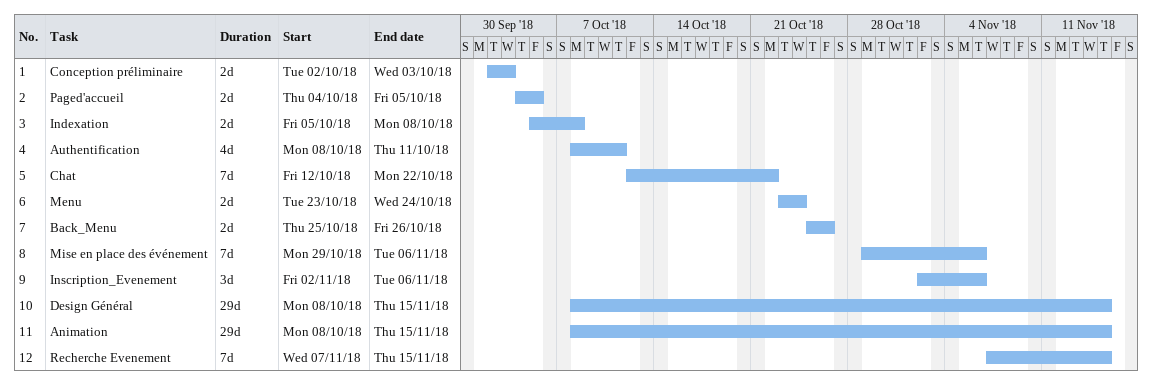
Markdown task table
| ID | Task | Duration | Start | Finish |
|---|---|---|---|---|
| 1 | Conception préliminaire | 2d | 2018-10-02 | 2018-10-03 |
| 2 | Paged'accueil | 2d | 2018-10-04 | 2018-10-05 |
| 3 | Indexation | 2d | 2018-10-05 | 2018-10-08 |
| 4 | Authentification | 4d | 2018-10-08 | 2018-10-11 |
| 5 | Chat | 7d | 2018-10-12 | 2018-10-22 |
| 6 | Menu | 2d | 2018-10-23 | 2018-10-24 |
| 7 | Back_Menu | 2d | 2018-10-25 | 2018-10-26 |
| 8 | Mise en place des événement | 7d | 2018-10-29 | 2018-11-06 |
| 9 | Inscription_Evenement | 3d | 2018-11-02 | 2018-11-06 |
| 10 | Design Général | 29d | 2018-10-08 | 2018-11-15 |
| 11 | Animation | 29d | 2018-10-08 | 2018-11-15 |
| 12 | Recherche Evenement | 7d | 2018-11-07 | 2018-11-15 |
